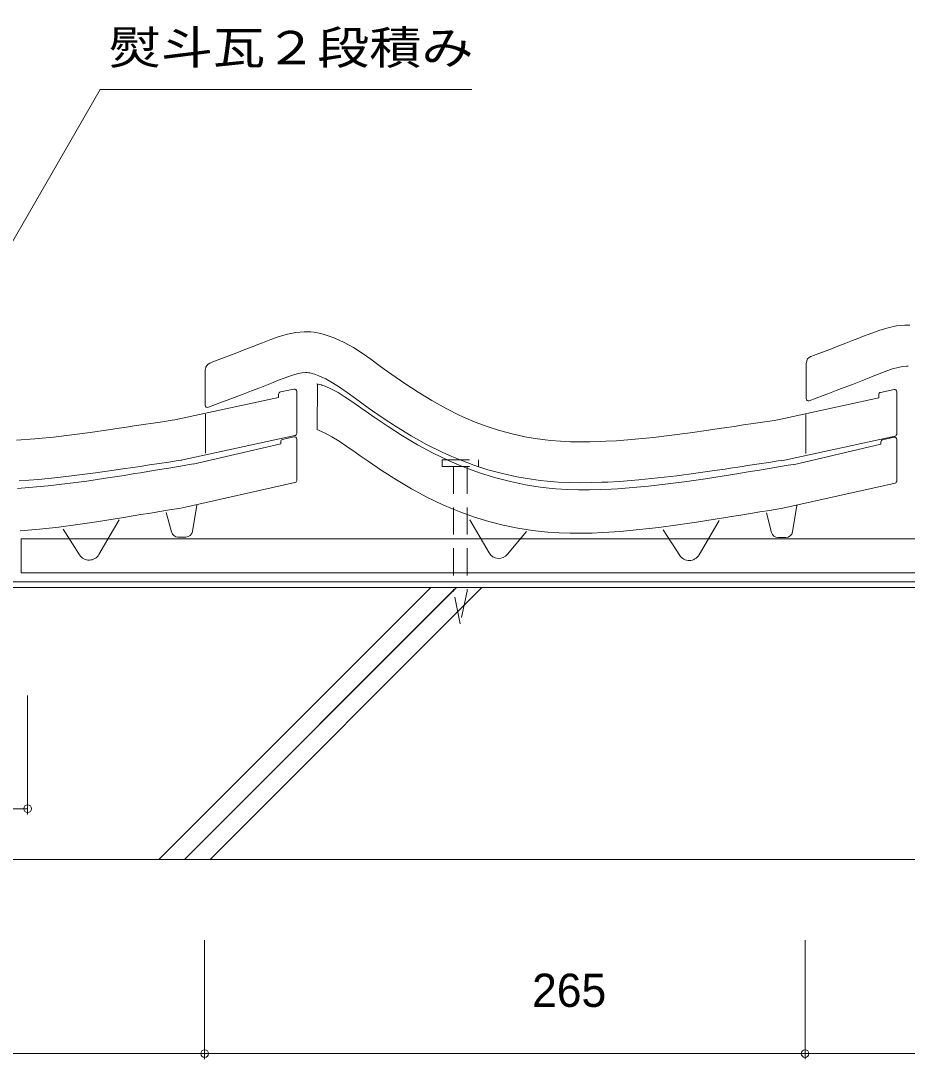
# Model space of a CAD drawing. Units: millimetres, scale not verified. Extents: x -741 to 720, y -421 to 421.
# Drawn here: x -222.1 to 169.1, y -328.3 to 129.9 of the extents above; entities that cross this region are included whole.
import ezdxf
from ezdxf.enums import TextEntityAlignment as Align

# ---------------------------------------------------------------- set-up
doc = ezdxf.new("R2010")
doc.units = ezdxf.units.MM
doc.header["$LTSCALE"] = 10
doc.linetypes.add('DASHED1', pattern=[1.8, 1.2, -0.6])
doc.linetypes.add('DASHED3', pattern=[4, 3, -1])
for name, color, linetype, lineweight in [('0-0_LAYER001', 4, 'Continuous', 18), ('0-1_LAYER003', 7, 'Continuous', 18), ('0-2_LAYER004', 2, 'Continuous', 18), ('0-4_LAYER007', 2, 'Continuous', 18)]:
    doc.layers.add(name, color=color, linetype=linetype, lineweight=lineweight)
doc.styles.add('2', font='')
doc.styles.get('2').set_extended_font_data('2')

msp = doc.modelspace()

# ---------------------------------------------------------------- linework, layer by layer
at = {"layer": '0-0_LAYER001'}
for p, q in [((126.56, -18.26), (126.99, -18.1)), ((-138.62, -21.13), (-138.19, -20.97)), ((124.52, -36.83), (124.52, -21.11)), ((-140.65, -39.7), (-140.65, -23.98)), ((-91.46, -30.26), (-91.42, -30.27)), ((-91.42, -30.27), (-90.84, -30.39)), ((-91.09, -30.36), (-91.27, -50.53)), ((-90.84, -30.39), (-90.18, -30.55)), ((-90.18, -30.55), (-89.39, -30.78)), ((-89.39, -30.78), (-89.21, -30.84)), ((-89.21, -30.84), (-87.75, -31.37)), ((-87.75, -31.37), (-84.92, -32.64)), ((-152.75, -45.96), (-108.29, -36.31)), ((-108.29, -34.85), (-108.29, -36.31)), ((-101.5, -32.63), (-107.5, -33.87)), ((-100.29, -33.6), (-100.29, -52.18)), ((-84.92, -32.64), (-82.05, -34.19)), ((-82.05, -34.19), (-78.93, -36.12)), ((-78.93, -36.12), (-75.56, -38.38)), ((112.07, -46.14), (156.53, -36.49)), ((125.88, -37.77), (132.05, -35.43)), ((156.53, -35.04), (156.53, -36.49)), ((163.33, -32.81), (157.33, -34.06)), ((164.53, -33.79), (164.53, -52.37)), ((-139.3, -40.64), (-133.12, -38.3)), ((-75.56, -38.38), (-71.94, -40.92)), ((-71.94, -40.92), (-69.71, -42.5)), ((-140.48, -60.84), (-140.48, -43.64)), ((-69.71, -42.5), (-66.17, -44.96)), ((-66.17, -44.96), (-59.98, -49.12)), ((124.35, -61.02), (124.35, -43.83)), ((-59.98, -49.12), (-53.57, -53.2)), ((-101.08, -53.16), (-151.22, -64.04)), ((-101.52, -53.67), (-106.55, -54.81)), ((-100.29, -72.93), (-100.29, -54.65)), ((-91.43, -50.4), (-90.68, -50.67)), ((-90.68, -50.67), (-87.71, -52)), ((-87.71, -52), (-84.73, -53.62)), ((-84.73, -53.62), (-81.53, -55.6)), ((-53.57, -53.2), (-46.94, -57.14)), ((163.74, -53.35), (113.61, -64.23)), ((163.31, -53.85), (158.27, -54.99)), ((164.53, -73.11), (164.53, -54.83)), ((-146, -65.79), (-107.33, -56.74)), ((-107.33, -55.78), (-107.33, -56.74)), ((-81.53, -55.6), (-78.11, -57.9)), ((-78.11, -57.9), (-74.47, -60.45)), ((-46.94, -57.14), (-40.04, -60.87)), ((118.82, -65.97), (157.49, -56.92)), ((157.49, -55.97), (157.49, -56.92)), ((-74.47, -60.45), (-72.24, -62.02)), ((-72.24, -62.02), (-68.72, -64.47)), ((-40.04, -60.87), (-32.97, -64.28)), ((-165.08, -68.83), (-160.88, -68.14)), ((-160.88, -68.14), (-156.68, -67.44)), ((-156.68, -67.44), (-152.49, -66.75)), ((-152.49, -66.75), (-148.3, -66.05)), ((-148.3, -66.05), (-145.87, -65.65)), ((-68.72, -64.47), (-62.57, -68.61)), ((-62.57, -68.61), (-56.21, -72.66)), ((-32.97, -64.28), (-28.61, -66.18)), ((-28.61, -66.18), (-24.92, -67.65)), ((-24.92, -67.65), (-18.76, -69.85)), ((99.74, -69.01), (103.94, -68.32)), ((103.94, -68.32), (108.14, -67.63)), ((108.14, -67.63), (112.34, -66.93)), ((112.34, -66.93), (116.53, -66.24)), ((116.53, -66.24), (118.95, -65.83)), ((-201.39, -74.3), (-192.99, -73.18)), ((-192.99, -73.18), (-184.68, -71.96)), ((-184.68, -71.96), (-176.47, -70.68)), ((-176.47, -70.68), (-171.74, -69.92)), ((-171.74, -69.92), (-169.29, -69.52)), ((-169.29, -69.52), (-165.08, -68.83)), ((-56.21, -72.66), (-49.63, -76.56)), ((-18.76, -69.85), (-12.39, -71.8)), ((-12.39, -71.8), (-5.93, -73.46)), ((71.84, -73.37), (80.14, -72.15)), ((80.14, -72.15), (88.35, -70.86)), ((88.35, -70.86), (93.08, -70.1)), ((93.08, -70.1), (95.53, -69.7)), ((95.53, -69.7), (99.74, -69.01)), ((-223.53, -76.41), (-218.47, -76.06)), ((-218.47, -76.06), (-209.91, -75.27)), ((-209.91, -75.27), (-201.39, -74.3)), ((-101.08, -73.9), (-150.66, -84.97)), ((-49.63, -76.56), (-42.81, -80.25)), ((-5.93, -73.46), (0.62, -74.81)), ((0.62, -74.81), (7.13, -75.83)), ((7.13, -75.83), (11.06, -76.3)), ((11.06, -76.3), (14.11, -76.58)), ((14.11, -76.58), (19.07, -76.9)), ((19.07, -76.9), (24.04, -77.05)), ((24.04, -77.05), (28.94, -77.07)), ((28.94, -77.07), (33.77, -76.96)), ((33.77, -76.96), (38.49, -76.76)), ((38.49, -76.76), (41.3, -76.6)), ((41.3, -76.6), (46.36, -76.24)), ((46.36, -76.24), (54.92, -75.46)), ((54.92, -75.46), (63.43, -74.48)), ((63.43, -74.48), (71.84, -73.37)), ((163.75, -74.09), (114.16, -85.15)), ((-42.81, -80.25), (-35.82, -83.62)), ((-164.89, -87.32), (-160.69, -86.63)), ((-160.69, -86.63), (-156.5, -85.94)), ((-156.5, -85.94), (-152.31, -85.24)), ((-152.31, -85.24), (-150.69, -84.97)), ((-146.29, -95.4), (-144.35, -83.79)), ((-35.82, -83.62), (-31.52, -85.49)), ((-31.52, -85.49), (-27.9, -86.94)), ((-27.9, -86.94), (-21.81, -89.11)), ((99.94, -87.51), (104.13, -86.82)), ((104.13, -86.82), (108.33, -86.12)), ((108.33, -86.12), (112.52, -85.42)), ((112.52, -85.42), (114.13, -85.16)), ((118.53, -95.58), (120.47, -83.98)), ((-196.95, -92.36), (-188.66, -91.14)), ((-188.66, -91.14), (-180.47, -89.86)), ((-187.58, -105.61), (-178.64, -90.36)), ((-180.47, -89.86), (-175.74, -89.1)), ((-175.74, -89.1), (-173.29, -88.7)), ((-173.29, -88.7), (-169.09, -88.02)), ((-169.09, -88.02), (-164.89, -87.32)), ((-155.59, -95.66), (-157.84, -87.09)), ((-15.38, -104.86), (-23.91, -90.33)), ((-21.81, -89.11), (-15.53, -91.04)), ((-15.53, -91.04), (-9.16, -92.67)), ((67.88, -92.55), (76.16, -91.33)), ((76.16, -91.33), (84.35, -90.05)), ((77.24, -105.79), (86.18, -90.55)), ((84.35, -90.05), (89.08, -89.29)), ((89.08, -89.29), (91.53, -88.89)), ((91.53, -88.89), (95.73, -88.2)), ((95.73, -88.2), (99.94, -87.51)), ((109.23, -95.84), (106.99, -87.27)), ((-222.31, -95.22), (-213.79, -94.44)), ((-213.79, -94.44), (-205.32, -93.47)), ((-205.32, -93.47), (-196.95, -92.36)), ((-196.09, -105.8), (-203.41, -94.49)), ((-9.16, -92.67), (-2.71, -94)), ((-7.21, -105.51), (1.09, -95.45)), ((-2.71, -94), (3.72, -95.01)), ((3.72, -95.01), (7.59, -95.47)), ((7.59, -95.47), (10.59, -95.74)), ((10.59, -95.74), (15.48, -96.06)), ((15.48, -96.06), (20.39, -96.21)), ((20.39, -96.21), (25.24, -96.23)), ((25.24, -96.23), (30.02, -96.12)), ((30.02, -96.12), (34.71, -95.92)), ((34.71, -95.92), (37.48, -95.76)), ((37.48, -95.76), (42.51, -95.41)), ((42.51, -95.41), (51.03, -94.63)), ((51.03, -94.63), (59.5, -93.66)), ((59.5, -93.66), (67.88, -92.55)), ((68.73, -105.98), (61.41, -94.68)), ((-149.25, -97.9), (-152.67, -97.9)), ((115.58, -98.09), (112.16, -98.09))]:
    msp.add_line(p, q, dxfattribs=at)
at = {"layer": '0-0_LAYER001', "color": 2, "linetype": 'DASHED1'}
for p, q in [((-31.08, -66.82), (-31.08, -121.97)), ((-25.08, -66.82), (-25.08, -121.71)), ((-28.13, -136.22), (-31.08, -121.97)), ((-25.08, -121.71), (-28.13, -136.22))]:
    msp.add_line(p, q, dxfattribs=at)
at = {"layer": '0-0_LAYER001', "color": 2}
for p, q in [((-219.03, -220.26), (-219.03, -167.76)), ((-369.03, -217.76), (-219.03, -217.76)), ((-140.94, -328.29), (-140.94, -275.79)), ((124.06, -328.29), (124.06, -275.79)), ((-360.94, -325.79), (-140.94, -325.79)), ((-140.94, -325.79), (124.06, -325.79)), ((124.06, -325.79), (389.06, -325.79))]:
    msp.add_line(p, q, dxfattribs=at)
at = {"layer": '0-0_LAYER001'}
for points in [[(126.99, -18.1), (127.8, -17.79), (131.35, -16.45), (134.91, -15.1), (138.47, -13.74), (142.06, -12.36), (145.67, -10.94), (147.77, -10.11), (149.85, -9.28), (153.46, -7.88), (157.09, -6.6), (160.75, -5.53), (164.43, -4.78), (168.13, -4.43), (170.29, -4.46)], [(-138.19, -20.97), (-137.38, -20.66), (-133.83, -19.32), (-130.27, -17.97), (-126.7, -16.61), (-123.12, -15.22), (-119.51, -13.81), (-117.41, -12.98), (-115.33, -12.15), (-111.72, -10.75), (-108.09, -9.46), (-104.43, -8.4), (-100.75, -7.64), (-97.04, -7.3), (-94.88, -7.33), (-94.03, -7.39), (-92.57, -7.56), (-91.11, -7.81), (-89.66, -8.12), (-88.21, -8.5), (-86.79, -8.94), (-85.97, -9.21), (-83.47, -10.16), (-79.31, -12.09), (-75.31, -14.34), (-71.42, -16.82), (-67.61, -19.46), (-63.85, -22.18), (-61.66, -23.76), (-58.33, -26.15), (-52.54, -30.16), (-46.67, -34.02), (-40.69, -37.67), (-34.6, -41.09), (-28.35, -44.21), (-24.65, -45.88), (-21.59, -47.15), (-16.23, -49.15), (-10.78, -50.9), (-5.24, -52.4)], [(132.09, -35.41), (134.15, -34.64), (137.72, -33.29), (141.31, -31.93), (144.93, -30.54), (148.58, -29.13), (152.26, -27.69), (154.42, -26.84), (156.44, -26.03), (159.71, -24.76), (162.61, -23.74), (165.08, -23.02), (167.07, -22.61), (168.85, -22.45), (169.53, -22.45)], [(-133.09, -38.28), (-131.03, -37.5), (-127.46, -36.16), (-123.87, -34.79), (-120.25, -33.41), (-116.59, -32), (-112.91, -30.56), (-110.76, -29.7), (-108.73, -28.9), (-105.46, -27.63), (-102.57, -26.6), (-100.1, -25.88), (-98.11, -25.48), (-96.33, -25.31), (-95.65, -25.32), (-95.73, -25.32), (-95.11, -25.39), (-94.52, -25.49), (-93.85, -25.63), (-93.12, -25.82), (-92.27, -26.08), (-92.03, -26.16), (-90.47, -26.76), (-87.52, -28.13), (-84.56, -29.79), (-81.39, -31.81), (-78.01, -34.15), (-74.4, -36.76), (-72.19, -38.36), (-68.7, -40.86), (-62.61, -45.08), (-56.31, -49.22), (-49.79, -53.21), (-43.02, -57), (-36.08, -60.47), (-31.8, -62.4), (-28.2, -63.89), (-22.14, -66.16), (-15.89, -68.17), (-9.54, -69.89)], [(-191.48, -51.72), (-183.4, -50.57), (-178.72, -49.88), (-176.28, -49.52), (-172.08, -48.9), (-167.89, -48.27), (-163.69, -47.63), (-159.5, -47), (-155.31, -46.36), (-152.87, -45.99)], [(-5.24, -52.4), (0.35, -53.64), (6, -54.61), (9.29, -55.04), (11.81, -55.31), (16.16, -55.65), (20.52, -55.85), (24.89, -55.93), (29.25, -55.89), (33.62, -55.76), (36.15, -55.65), (40.88, -55.38), (49.02, -54.75), (57.14, -53.94), (65.24, -52.98), (73.34, -51.91), (81.42, -50.76), (86.11, -50.07), (88.54, -49.71), (92.74, -49.08), (96.93, -48.45), (101.13, -47.82), (105.32, -47.18), (109.52, -46.55), (111.95, -46.18)], [(-223.94, -55.2), (-215.81, -54.57), (-207.68, -53.76), (-199.58, -52.79), (-191.48, -51.72)], [(-176.09, -67.69), (-173.63, -67.33), (-169.42, -66.7), (-165.21, -66.07), (-161, -65.43), (-156.8, -64.79), (-152.6, -64.16), (-150.98, -63.91)], [(-9.54, -69.89), (-3.11, -71.31), (3.3, -72.41), (7.16, -72.92), (10.16, -73.24), (15.05, -73.62), (19.96, -73.84), (24.8, -73.93), (29.59, -73.89), (34.28, -73.75), (37.05, -73.63), (42.09, -73.35), (50.61, -72.68), (59.1, -71.83), (67.49, -70.84), (75.79, -69.74), (84, -68.57), (88.73, -67.88), (91.19, -67.51), (95.4, -66.88), (99.61, -66.25), (103.82, -65.62), (108.02, -64.98), (112.22, -64.34), (113.84, -64.1)], [(-222.74, -73.16), (-214.21, -72.5), (-205.73, -71.65), (-197.34, -70.65), (-189.03, -69.55), (-180.83, -68.39), (-176.09, -67.69)]]:
    msp.add_lwpolyline(points, dxfattribs=at)
at = {"layer": '0-0_LAYER001', "color": 2, "linetype": 'DASHED1'}
for points in [[(-36.08, -63.82), (-20.08, -63.82), (-20.08, -66.82)], [(-36.08, -63.82), (-36.08, -66.82), (-20.08, -66.82)]]:
    msp.add_lwpolyline(points, dxfattribs=at)
at = {"layer": '0-0_LAYER001', "color": 2}
for centre in [(-219.03, -217.76), (-140.94, -325.79), (-140.94, -325.79), (124.06, -325.79), (124.06, -325.79)]:
    msp.add_circle(centre, 1.7, dxfattribs=at)
at = {"layer": '0-0_LAYER001'}
for centre, radius, start, end in [((127.63, -21.06), 3, 110.949, 178.7), ((-137.54, -23.93), 3, 110.949, 178.7), ((-107.29, -34.85), 1, 101.7331, 180), ((-101.29, -33.6), 1, 0, 101.7331), ((157.53, -35.04), 1, 101.7331, 180), ((163.53, -33.79), 1, 0, 101.7331), ((-139.65, -39.7), 1, 180, 290.7317), ((125.52, -36.83), 1, 180, 290.7317), ((-106.33, -55.78), 1, 102.7244, 180), ((-101.29, -54.65), 1, 0, 102.7244), ((-101.29, -52.18), 1, 282.245, 0), ((163.53, -54.83), 1, 0, 102.7244), ((163.53, -52.37), 1, 282.245, 0), ((158.49, -55.97), 1, 102.7244, 180), ((-101.29, -72.93), 1, 282.583, 0), ((163.53, -73.11), 1, 282.583, 0), ((-152.69, -94.9), 3, 194.6764, 270), ((-149.25, -94.9), 3, 270, 350.5377), ((112.13, -95.08), 3, 194.6764, 270), ((115.58, -95.09), 3, 270, 350.5377), ((-11.07, -102.33), 5, 210.4258, 320.47), ((-191.89, -103.08), 5, 212.9399, 329.6172), ((72.93, -103.26), 5, 212.9399, 329.6172)]:
    msp.add_arc(centre, radius, start, end, dxfattribs=at)
at = {"layer": '0-1_LAYER003'}
for p, q in [((719.64, -98.67), (-221.84, -98.67)), ((-41.17, -120.11), (-161.17, -240.11)), ((-149.85, -240.11), (-31.08, -121.34)), ((-18.54, -120.11), (-138.54, -240.11)), ((-219.03, -219.46), (-219.03, -167.76)), ((-369.03, -217.76), (-219.03, -217.76)), ((-369.03, -240.11), (719.64, -240.11)), ((-140.94, -327.49), (-140.94, -275.79)), ((124.06, -327.49), (124.06, -275.79)), ((652.36, -325.79), (-360.94, -325.79))]:
    msp.add_line(p, q, dxfattribs=at)
at = {"layer": '0-1_LAYER003', "color": 2, "linetype": 'DASHED3'}
msp.add_line((-366.71, -117.61), (719.64, -117.61), dxfattribs=at)
at = {"layer": '0-1_LAYER003'}
for points in [[(719.64, -117.61), (-366.71, -117.61), (-366.71, 129.89)], [(-247.95, -5.94), (-187.01, 99.6), (-73.01, 99.6)], [(-369.03, 19.52), (-369.03, -120.11), (719.64, -120.11)], [(-221.84, -98.67), (-221.84, -113.67), (719.64, -113.67)]]:
    msp.add_lwpolyline(points, dxfattribs=at)
at = {"layer": '0-1_LAYER003', "color": 2}
msp.add_lwpolyline([(-247.95, -5.94), (-187.01, 99.6), (-73.01, 99.6)], dxfattribs=at)
at = {"layer": '0-2_LAYER004', "color": 7}
msp.add_line((-73.01, 99.6), (-22.95, 99.6), dxfattribs=at)
at = {"layer": '0-2_LAYER004'}
for p, q in [((-221.84, -98.67), (-221.84, -113.67)), ((719.64, -98.67), (-221.84, -98.67)), ((-221.84, -113.67), (719.64, -113.67)), ((719.64, -120.11), (-369.03, -120.11)), ((719.64, -240.11), (-369.03, -240.11))]:
    msp.add_line(p, q, dxfattribs=at)
at = {"layer": '0-4_LAYER007'}
for p, q in [((-41.17, -120.11), (-161.17, -240.11)), ((-29.85, -120.11), (-149.85, -240.11)), ((-18.54, -120.11), (-138.54, -240.11))]:
    msp.add_line(p, q, dxfattribs=at)

# ---------------------------------------------------------------- texts
at = {"layer": '0-1_LAYER003', "style": '2', "width": 1.15}
msp.add_text('熨斗瓦２段積み', height=14.66, dxfattribs=at).set_placement((-183.24, 106.34), align=Align.BOTTOM_LEFT)
at = {"layer": '0-2_LAYER004', "color": 7, "style": '2'}
msp.add_text('265', height=14.66, dxfattribs=at).set_placement((3.58, -309.59), align=Align.BOTTOM_LEFT)

doc.saveas('drawing.dxf')
